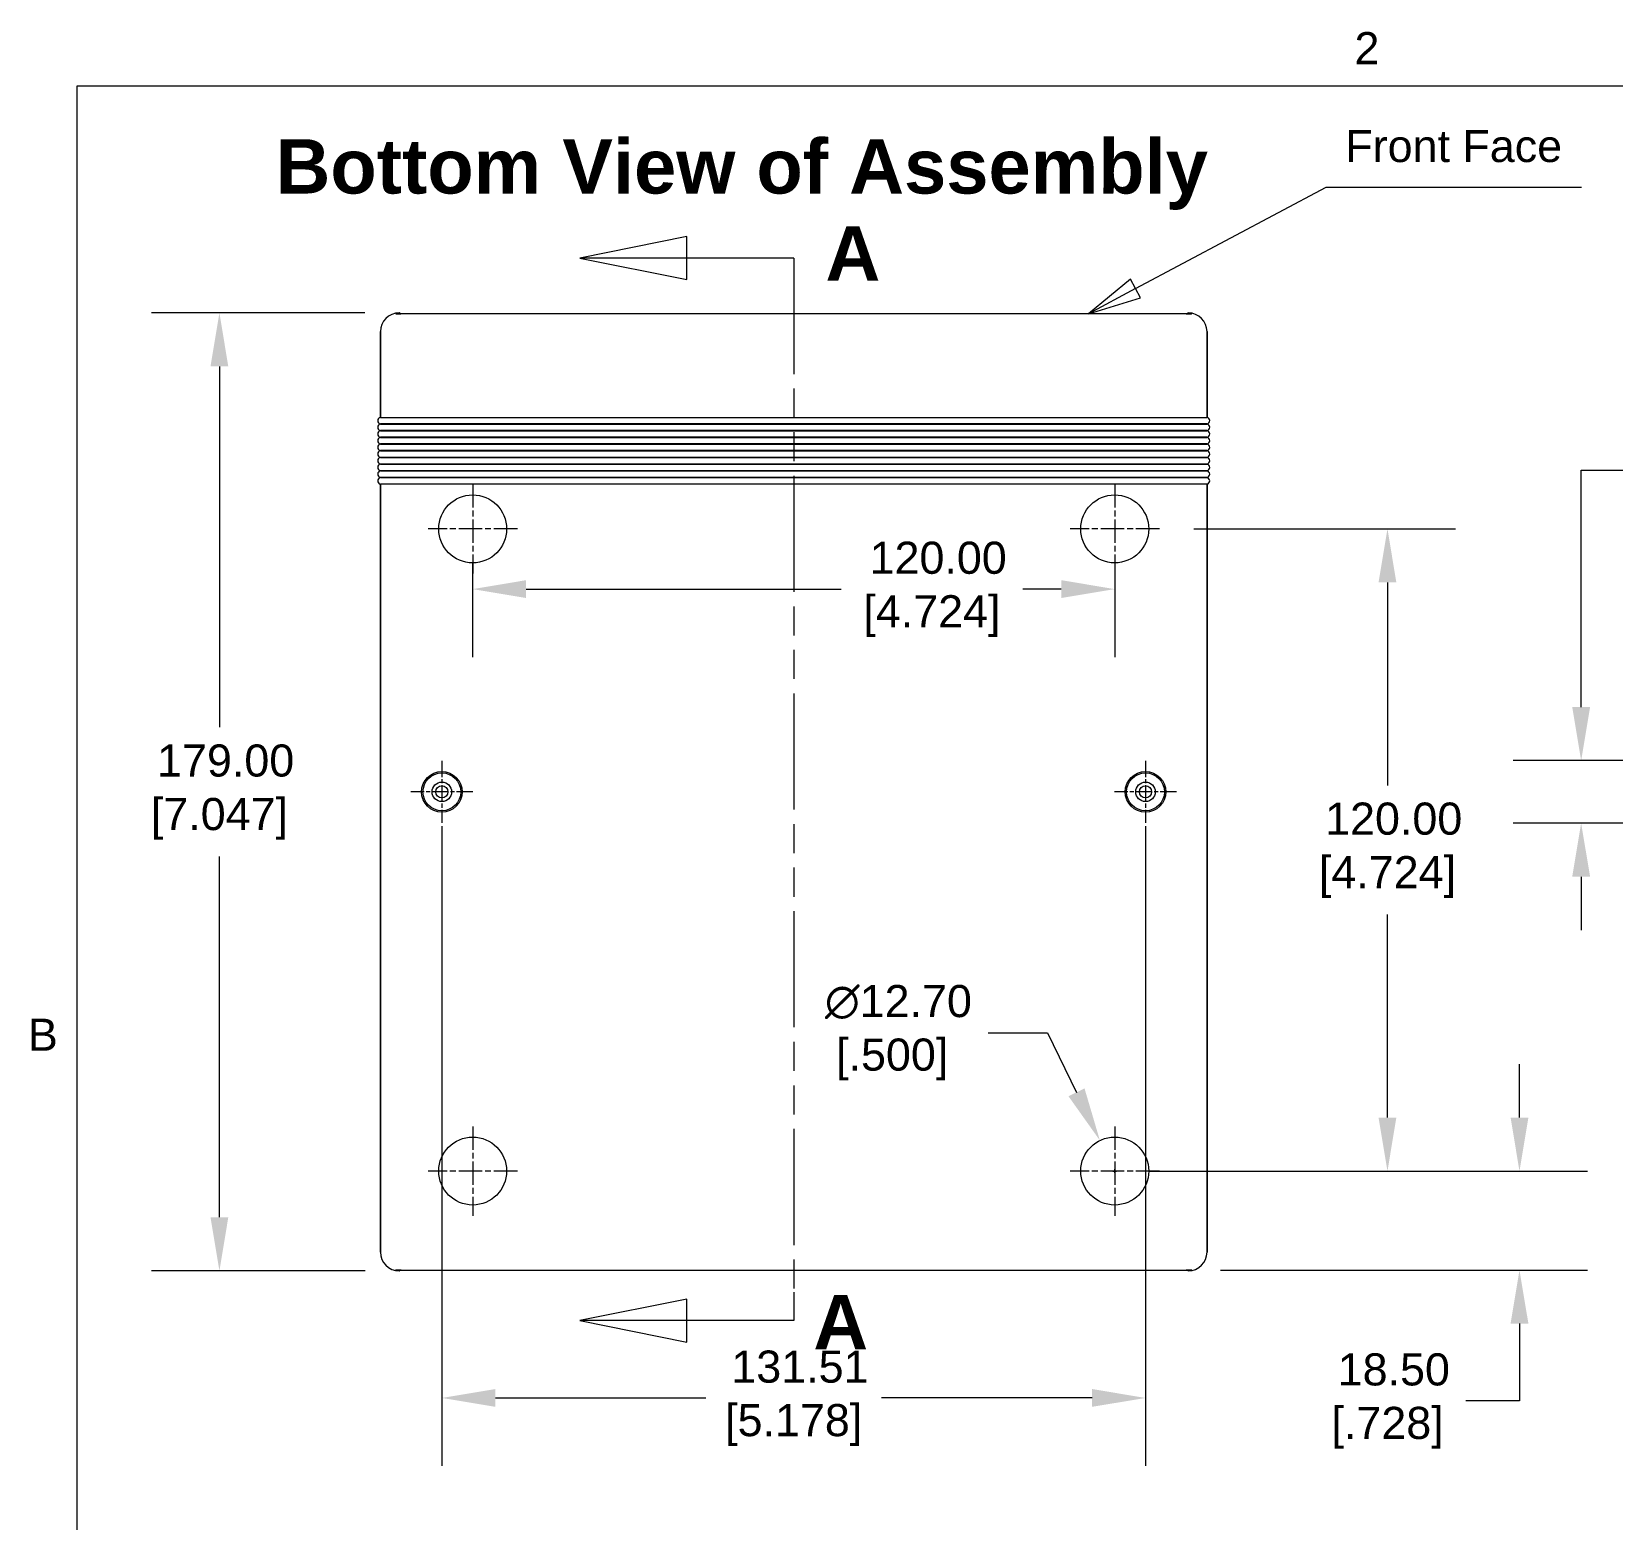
# Model space of a CAD drawing. Header units: millimetres. Extents: x 13 to 1104, y 13 to 850.
# Drawn here: x 30.1 to 325.5, y 557.1 to 835.1 of the extents above; entities that cross this region are included whole.
import ezdxf

# ---------------------------------------------------------------- set-up
doc = ezdxf.new("R2010")
doc.units = ezdxf.units.MM
doc.header["$LTSCALE"] = 4
doc.linetypes.add('CHAIN', pattern=[0.7087, 0.4724, -0.0591, 0.1181, -0.0591])
doc.linetypes.add('DOUBLE_DASH_CHAIN', pattern=[1.2403, 0.6614, -0.0827, 0.1654, -0.0827, 0.1654, -0.0827])
for name, color, linetype, lineweight in [('Border (ANSI)', 7, 'Continuous', 9), ('Center Mark (ANSI)', 7, 'Continuous', 9), ('Dimension (ANSI)', 7, 'Continuous', 9), ('Section Line (ANSI)', 7, 'DOUBLE_DASH_CHAIN', 9), ('Symbol (ANSI)', 7, 'Continuous', 9), ('Visible (ANSI)', 7, 'Continuous', 9)]:
    doc.layers.add(name, color=color, linetype=linetype, lineweight=lineweight)
doc.styles.add('Label Text (ANSI)', font='ARIALBD.TTF')
doc.styles.add('Note Text (ANSI)', font='ARIAL.TTF')
doc.dimstyles.new('Default - mm (ANSI)', dxfattribs={"dimscale": 4, "dimtxt": 1.5, "dimasz": 2.5, "dimexe": 3.175, "dimexo": 1.6002, "dimgap": 0.8, "dimtad": 0, "dimtih": 1, "dimtoh": 1, "dimrnd": 1e-08, "dimzin": 4, "dimdsep": 46, "dimtxsty": 'Note Text (ANSI)', "dimcen": 0.09, "dimdle": 10, "dimclrd": 256, "dimclre": 256, "dimclrt": 256, "dimadec": 1, "dimazin": 0, "dimtfac": 2.032, "dimtofl": 0, "dimtmove": 0, "dimatfit": 3, "dimfxl": 0, "dimtolj": 1, "dimtzin": 0, "dimlwd": -1, "dimlwe": -1, "dimarcsym": 0})

# ---------------------------------------------------------------- blocks, each defined once
blk = doc.blocks.new('Borders Default Border')
at = {"layer": 'Border (ANSI)', "flags": 128}
blk.add_lwpolyline([(9.652, 9.652), (9.652, 206.248), (269.748, 206.248), (269.748, 9.652), (9.652, 9.652)], dxfattribs=at)
at = {"layer": 'Border (ANSI)', "char_height": 1.5, "attachment_point": 7, "style": 'Note Text (ANSI)'}
for s, insert in [('2', (69.331, 207.264)), ('B', (7.348, 161.175))]:
    blk.add_mtext(s, dxfattribs=dict(at, insert=insert))
blk = doc.blocks.new('2dTransSection0')
at = {"layer": 'Section Line (ANSI)', "linetype": 'Continuous'}
for p, q in [((38.129, 199.21), (33.129, 198.21)), ((38.129, 197.21), (38.129, 199.21)), ((38.129, 198.21), (33.129, 198.21)), ((33.129, 198.21), (38.129, 197.21)), ((43.129, 198.21), (38.129, 198.21)), ((43.129, 198.21), (43.129, 196.882)), ((38.129, 149.566), (33.129, 148.566)), ((38.129, 147.566), (38.129, 149.566)), ((43.129, 149.894), (43.129, 148.566)), ((38.129, 148.566), (33.129, 148.566)), ((33.129, 148.566), (38.129, 147.566)), ((43.129, 148.566), (38.129, 148.566))]:
    blk.add_line(p, q, dxfattribs=at)
at = {"layer": 'Section Line (ANSI)', "linetype": 'DOUBLE_DASH_CHAIN', "ltscale": 2.050274}
blk.add_line((43.129, 198.21), (43.129, 148.566), dxfattribs=at)
at = {"layer": 'Section Line (ANSI)', "linetype": 'Continuous', "flags": 128}
for points in [[(38.129, 199.21), (33.129, 198.21), (38.129, 197.21), (38.129, 199.21)], [(38.129, 149.566), (33.129, 148.566), (38.129, 147.566), (38.129, 149.566)]]:
    blk.add_lwpolyline(points, dxfattribs=at)
at = {"layer": 'Section Line (ANSI)'}
for points in [[(38.129, 199.21), (33.129, 198.21), (38.129, 197.21), (38.129, 199.21)], [(38.129, 149.566), (33.129, 148.566), (38.129, 147.566), (38.129, 149.566)]]:
    blk.add_solid(points, dxfattribs=at)
at = {"layer": 'Section Line (ANSI)', "char_height": 2.54, "attachment_point": 7, "style": 'Label Text (ANSI)'}
for insert in [(44.614, 197.153), (44.044, 147.226)]:
    blk.add_mtext('A', dxfattribs=dict(at, insert=insert))
blk = doc.blocks.new('*D21')
at = {"layer": 'Defpoints', "color": 0}
for p in [(106.76, 693.08), (238.27, 693.08), (238.27, 579.82)]:
    blk.add_point(p, dxfattribs=at)
at = {"layer": 'Dimension (ANSI)'}
for p, q in [((106.76, 686.68), (106.76, 567.12)), ((238.27, 686.68), (238.27, 567.12)), ((116.76, 579.82), (156.1, 579.82)), ((228.27, 579.82), (188.93, 579.82))]:
    blk.add_line(p, q, dxfattribs=at)
for points in [[(116.76, 581.49), (116.76, 578.16), (106.76, 579.82)], [(228.27, 581.49), (228.27, 578.16), (238.27, 579.82)]]:
    blk.add_solid(points, dxfattribs=at)
at = {"layer": 'Dimension (ANSI)', "insert": (172.51, 588.68), "char_height": 6, "attachment_point": 2, "style": 'Note Text (ANSI)'}
blk.add_mtext('\\A1; 131.51\\P[5.178]', dxfattribs=at)
blk = doc.blocks.new('*D22')
at = {"layer": 'Defpoints', "color": 0}
for p in [(98.77, 782.58), (65.18, 603.58), (98.82, 603.58)]:
    blk.add_point(p, dxfattribs=at)
at = {"layer": 'Dimension (ANSI)'}
for p, q in [((92.37, 782.58), (52.48, 782.58)), ((65.18, 772.58), (65.18, 705.14)), ((65.18, 613.58), (65.18, 681.02)), ((92.42, 603.58), (52.48, 603.58))]:
    blk.add_line(p, q, dxfattribs=at)
for points in [[(63.51, 772.58), (66.84, 772.58), (65.18, 782.58)], [(63.51, 613.58), (66.84, 613.58), (65.18, 603.58)]]:
    blk.add_solid(points, dxfattribs=at)
at = {"layer": 'Dimension (ANSI)', "insert": (65.18, 701.94), "char_height": 6, "attachment_point": 2, "style": 'Note Text (ANSI)'}
blk.add_mtext('\\A1; 179.00\\P[7.047]', dxfattribs=at)
blk = doc.blocks.new('*D24')
at = {"layer": 'Defpoints', "color": 0}
for p in [(403.66, 698.92), (319.69, 687.23), (403.66, 687.23)]:
    blk.add_point(p, dxfattribs=at)
at = {"layer": 'Dimension (ANSI)'}
for p, q in [((319.69, 708.92), (319.69, 753.2)), ((319.69, 753.2), (329.69, 753.2)), ((397.25, 698.92), (306.99, 698.92)), ((397.26, 687.23), (306.99, 687.23)), ((319.69, 677.23), (319.69, 667.23))]:
    blk.add_line(p, q, dxfattribs=at)
for points in [[(318.02, 708.92), (321.36, 708.92), (319.69, 698.92)], [(318.02, 677.23), (321.36, 677.23), (319.69, 687.23)]]:
    blk.add_solid(points, dxfattribs=at)
at = {"layer": 'Dimension (ANSI)', "insert": (363.66, 768.58), "char_height": 6, "attachment_point": 2, "style": 'Note Text (ANSI)'}
blk.add_mtext('\\A1; {\\fAIGDT|b0|i0;\\H6.0000;n\\fArial|b0|i0;\\H6.0000;}11.69\\P[.460]{\\P(Bottom Boss \\fAIGDT|b0|i0;\\H6.0000;n\\fArial|b0|i0;\\H6.0000;)}', dxfattribs=at)
blk = doc.blocks.new('Balloon1')
at = {"layer": 'Symbol (ANSI)'}
for p, q in [((59.105, 196.783), (68.002, 201.521)), ((68.002, 201.521), (79.933, 201.521)), ((58.87, 197.225), (56.898, 195.608)), ((59.34, 196.342), (58.87, 197.225)), ((59.105, 196.783), (56.898, 195.608)), ((56.898, 195.608), (59.34, 196.342))]:
    blk.add_line(p, q, dxfattribs=at)
at = {"layer": 'Symbol (ANSI)', "flags": 128}
blk.add_lwpolyline([(58.87, 197.225), (56.898, 195.608), (59.34, 196.342), (58.87, 197.225)], dxfattribs=at)
at = {"layer": 'Symbol (ANSI)'}
blk.add_solid([(58.87, 197.225), (56.898, 195.608), (59.34, 196.342), (58.87, 197.225)], dxfattribs=at)
at = {"layer": 'Symbol (ANSI)', "insert": (73.967, 203.432), "char_height": 1.5, "attachment_point": 5, "style": 'Note Text (ANSI)'}
blk.add_mtext('Front Face', dxfattribs=at)
blk = doc.blocks.new('*D43')
at = {"layer": 'Defpoints', "color": 0}
for p in [(232.51, 622.22), (245.87, 603.72), (308.16, 603.72)]:
    blk.add_point(p, dxfattribs=at)
at = {"layer": 'Dimension (ANSI)'}
for p, q in [((308.16, 632.22), (308.16, 642.22)), ((238.92, 622.22), (320.86, 622.22)), ((252.27, 603.72), (320.86, 603.72)), ((308.16, 593.72), (308.16, 579.3)), ((308.16, 579.3), (298.16, 579.3))]:
    blk.add_line(p, q, dxfattribs=at)
for points in [[(306.5, 632.22), (309.83, 632.22), (308.16, 622.22)], [(306.5, 593.72), (309.83, 593.72), (308.16, 603.72)]]:
    blk.add_solid(points, dxfattribs=at)
at = {"layer": 'Dimension (ANSI)', "insert": (283.51, 588.16), "char_height": 6, "attachment_point": 2, "style": 'Note Text (ANSI)'}
blk.add_mtext('\\A1; 18.50\\P[.728]', dxfattribs=at)
blk = doc.blocks.new('*D44')
at = {"layer": 'Defpoints', "color": 0}
for p in [(240.86, 742.22), (232.51, 622.22), (283.49, 622.22)]:
    blk.add_point(p, dxfattribs=at)
at = {"layer": 'Dimension (ANSI)'}
for p, q in [((247.27, 742.22), (296.19, 742.22)), ((283.49, 732.22), (283.49, 694.28)), ((283.49, 632.22), (283.49, 670.17)), ((238.92, 622.22), (296.19, 622.22))]:
    blk.add_line(p, q, dxfattribs=at)
for points in [[(281.82, 732.22), (285.15, 732.22), (283.49, 742.22)], [(281.82, 632.22), (285.15, 632.22), (283.49, 622.22)]]:
    blk.add_solid(points, dxfattribs=at)
at = {"layer": 'Dimension (ANSI)', "insert": (283.49, 691.08), "char_height": 6, "attachment_point": 2, "style": 'Note Text (ANSI)'}
blk.add_mtext('\\A1; 120.00\\P[4.724]', dxfattribs=at)
blk = doc.blocks.new('*D45')
at = {"layer": 'Defpoints', "color": 0}
for p in [(112.51, 742.22), (232.51, 742.22), (232.51, 730.97)]:
    blk.add_point(p, dxfattribs=at)
at = {"layer": 'Dimension (ANSI)'}
for p, q in [((112.51, 735.82), (112.51, 718.27)), ((232.51, 735.82), (232.51, 718.27)), ((122.51, 730.97), (181.37, 730.97)), ((222.51, 730.97), (215.34, 730.97))]:
    blk.add_line(p, q, dxfattribs=at)
for points in [[(122.51, 732.64), (122.51, 729.3), (112.51, 730.97)], [(222.51, 732.64), (222.51, 729.3), (232.51, 730.97)]]:
    blk.add_solid(points, dxfattribs=at)
at = {"layer": 'Dimension (ANSI)', "insert": (198.35, 739.83), "char_height": 6, "attachment_point": 2, "style": 'Note Text (ANSI)'}
blk.add_mtext('\\A1; 120.00\\P[4.724]', dxfattribs=at)
blk = doc.blocks.new('*D46')
at = {"layer": 'Defpoints', "color": 0}
for p in [(229.74, 627.94), (235.29, 616.51)]:
    blk.add_point(p, dxfattribs=at)
at = {"layer": 'Dimension (ANSI)'}
for p, q in [((208.83, 648.04), (219.97, 648.04)), ((219.97, 648.04), (225.37, 636.93)), ((232.15, 622.22), (232.87, 622.22)), ((232.51, 621.86), (232.51, 622.58))]:
    blk.add_line(p, q, dxfattribs=at)
blk.add_solid([(226.87, 637.66), (223.87, 636.2), (229.74, 627.94)], dxfattribs=at)
at = {"layer": 'Dimension (ANSI)', "insert": (190.92, 656.99), "char_height": 6, "attachment_point": 2, "style": 'Note Text (ANSI)'}
blk.add_mtext('\\A1; ∅12.70\\P[.500]', dxfattribs=at)

msp = doc.modelspace()

# ---------------------------------------------------------------- linework, layer by layer
at = {"layer": 'Center Mark (ANSI)', "linetype": 'CHAIN', "ltscale": 2.319218}
for p, q in [((112.515, 750.575), (112.515, 733.875)), ((232.515, 750.575), (232.515, 733.875)), ((120.865, 742.225), (104.165, 742.225)), ((240.865, 742.225), (224.165, 742.225)), ((112.515, 630.575), (112.515, 613.875)), ((232.515, 630.575), (232.515, 613.875)), ((120.865, 622.225), (104.165, 622.225)), ((240.865, 622.225), (224.165, 622.225))]:
    msp.add_line(p, q, dxfattribs=at)
at = {"layer": 'Center Mark (ANSI)', "linetype": 'CHAIN', "ltscale": 1.610923}
for p, q in [((106.759, 698.879), (106.759, 687.279)), ((238.271, 698.879), (238.271, 687.279)), ((112.559, 693.079), (100.959, 693.079)), ((244.071, 693.079), (232.471, 693.079))]:
    msp.add_line(p, q, dxfattribs=at)
at = {"layer": 'Visible (ANSI)'}
for p, q in [((98.766, 782.579), (98.816, 782.579)), ((98.816, 782.579), (98.766, 782.579)), ((98.816, 782.579), (99.159, 782.433)), ((99.159, 782.433), (99.086, 782.433)), ((245.871, 782.433), (99.159, 782.433)), ((245.871, 782.433), (246.214, 782.579)), ((245.944, 782.433), (245.871, 782.433)), ((246.214, 782.579), (246.264, 782.579)), ((246.264, 782.579), (246.214, 782.579)), ((95.265, 763.066), (95.265, 779.079)), ((95.265, 779.079), (95.265, 763.066)), ((249.765, 779.079), (249.765, 763.066)), ((249.765, 763.066), (249.765, 779.079)), ((95.265, 763.066), (95.587, 763.066)), ((95.587, 763.066), (99.086, 763.066)), ((99.086, 763.066), (245.944, 763.066)), ((245.944, 763.066), (249.443, 763.066)), ((249.443, 763.066), (249.765, 763.066)), ((95.587, 761.841), (95.265, 761.841)), ((95.265, 761.816), (95.265, 761.841)), ((95.265, 761.841), (95.265, 761.816)), ((95.265, 761.816), (95.587, 761.816)), ((95.587, 760.591), (95.265, 760.591)), ((95.265, 760.566), (95.265, 760.591)), ((95.265, 760.591), (95.265, 760.566)), ((95.265, 760.566), (95.587, 760.566)), ((95.587, 759.341), (95.265, 759.341)), ((95.265, 759.316), (95.265, 759.341)), ((95.265, 759.341), (95.265, 759.316)), ((95.265, 759.316), (95.587, 759.316)), ((99.086, 761.841), (95.587, 761.841)), ((95.587, 761.816), (99.086, 761.816)), ((99.086, 760.591), (95.587, 760.591)), ((95.587, 760.566), (99.086, 760.566)), ((99.086, 759.341), (95.587, 759.341)), ((95.587, 759.316), (99.086, 759.316)), ((245.944, 761.841), (99.086, 761.841)), ((99.086, 761.816), (245.944, 761.816)), ((245.944, 760.591), (99.086, 760.591)), ((99.086, 760.566), (245.944, 760.566)), ((245.944, 759.341), (99.086, 759.341)), ((99.086, 759.316), (245.944, 759.316)), ((249.443, 761.841), (245.944, 761.841)), ((245.944, 761.816), (249.443, 761.816)), ((249.443, 760.591), (245.944, 760.591)), ((245.944, 760.566), (249.443, 760.566)), ((249.443, 759.341), (245.944, 759.341)), ((245.944, 759.316), (249.443, 759.316)), ((249.765, 761.841), (249.443, 761.841)), ((249.443, 761.816), (249.765, 761.816)), ((249.765, 760.591), (249.443, 760.591)), ((249.443, 760.566), (249.765, 760.566)), ((249.765, 759.341), (249.443, 759.341)), ((249.443, 759.316), (249.765, 759.316)), ((249.765, 761.841), (249.765, 761.816)), ((249.765, 761.816), (249.765, 761.841)), ((249.765, 760.591), (249.765, 760.566)), ((249.765, 760.566), (249.765, 760.591)), ((249.765, 759.341), (249.765, 759.316)), ((249.765, 759.316), (249.765, 759.341)), ((95.587, 758.091), (95.265, 758.091)), ((95.265, 758.066), (95.265, 758.091)), ((95.265, 758.091), (95.265, 758.066)), ((95.265, 758.066), (95.587, 758.066)), ((95.587, 756.841), (95.265, 756.841)), ((95.265, 756.816), (95.265, 756.841)), ((95.265, 756.841), (95.265, 756.816)), ((95.265, 756.816), (95.587, 756.816)), ((99.086, 758.091), (95.587, 758.091)), ((95.587, 758.066), (99.086, 758.066)), ((99.086, 756.841), (95.587, 756.841)), ((95.587, 756.816), (99.086, 756.816)), ((245.944, 758.091), (99.086, 758.091)), ((99.086, 758.066), (245.944, 758.066)), ((245.944, 756.841), (99.086, 756.841)), ((99.086, 756.816), (245.944, 756.816)), ((249.443, 758.091), (245.944, 758.091)), ((245.944, 758.066), (249.443, 758.066)), ((249.443, 756.841), (245.944, 756.841)), ((245.944, 756.816), (249.443, 756.816)), ((249.765, 758.091), (249.443, 758.091)), ((249.443, 758.066), (249.765, 758.066)), ((249.765, 756.841), (249.443, 756.841)), ((249.443, 756.816), (249.765, 756.816)), ((249.765, 758.091), (249.765, 758.066)), ((249.765, 758.066), (249.765, 758.091)), ((249.765, 756.841), (249.765, 756.816)), ((249.765, 756.816), (249.765, 756.841)), ((95.587, 755.591), (95.265, 755.591)), ((95.265, 755.566), (95.265, 755.591)), ((95.265, 755.591), (95.265, 755.566)), ((95.265, 755.566), (95.587, 755.566)), ((95.587, 754.341), (95.265, 754.341)), ((95.265, 754.316), (95.265, 754.341)), ((95.265, 754.341), (95.265, 754.316)), ((95.265, 754.316), (95.587, 754.316)), ((99.086, 755.591), (95.587, 755.591)), ((95.587, 755.566), (99.086, 755.566)), ((99.086, 754.341), (95.587, 754.341)), ((95.587, 754.316), (99.086, 754.316)), ((245.944, 755.591), (99.086, 755.591)), ((99.086, 755.566), (245.944, 755.566)), ((245.944, 754.341), (99.086, 754.341)), ((99.086, 754.316), (245.944, 754.316)), ((249.443, 755.591), (245.944, 755.591)), ((245.944, 755.566), (249.443, 755.566)), ((249.443, 754.341), (245.944, 754.341)), ((245.944, 754.316), (249.443, 754.316)), ((249.765, 755.591), (249.443, 755.591)), ((249.443, 755.566), (249.765, 755.566)), ((249.765, 754.341), (249.443, 754.341)), ((249.443, 754.316), (249.765, 754.316)), ((249.765, 755.591), (249.765, 755.566)), ((249.765, 755.566), (249.765, 755.591)), ((249.765, 754.341), (249.765, 754.316)), ((249.765, 754.316), (249.765, 754.341)), ((95.587, 753.091), (95.265, 753.091)), ((95.265, 753.066), (95.265, 753.091)), ((95.265, 753.091), (95.265, 753.066)), ((95.265, 753.066), (95.587, 753.066)), ((95.587, 751.841), (95.265, 751.841)), ((95.265, 751.816), (95.265, 751.841)), ((95.265, 751.841), (95.265, 751.816)), ((95.265, 751.816), (95.587, 751.816)), ((95.587, 750.591), (95.265, 750.591)), ((95.265, 607.079), (95.265, 750.591)), ((95.265, 750.591), (95.265, 607.079)), ((99.086, 753.091), (95.587, 753.091)), ((95.587, 753.066), (99.086, 753.066)), ((99.086, 751.841), (95.587, 751.841)), ((95.587, 751.816), (99.086, 751.816)), ((99.086, 750.591), (95.587, 750.591)), ((245.944, 753.091), (99.086, 753.091)), ((99.086, 753.066), (245.944, 753.066)), ((245.944, 751.841), (99.086, 751.841)), ((99.086, 751.816), (245.944, 751.816)), ((245.944, 750.591), (99.086, 750.591)), ((249.443, 753.091), (245.944, 753.091)), ((245.944, 753.066), (249.443, 753.066)), ((249.443, 751.841), (245.944, 751.841)), ((245.944, 751.816), (249.443, 751.816)), ((249.443, 750.591), (245.944, 750.591)), ((249.765, 753.091), (249.443, 753.091)), ((249.443, 753.066), (249.765, 753.066)), ((249.765, 751.841), (249.443, 751.841)), ((249.443, 751.816), (249.765, 751.816)), ((249.765, 750.591), (249.443, 750.591)), ((249.765, 753.091), (249.765, 753.066)), ((249.765, 753.066), (249.765, 753.091)), ((249.765, 751.841), (249.765, 751.816)), ((249.765, 751.816), (249.765, 751.841)), ((249.765, 750.591), (249.765, 607.079)), ((249.765, 607.079), (249.765, 750.591)), ((98.816, 603.579), (98.766, 603.579)), ((98.766, 603.579), (98.816, 603.579)), ((99.159, 603.725), (98.816, 603.579)), ((99.086, 603.725), (99.159, 603.725)), ((99.159, 603.725), (245.871, 603.725)), ((245.871, 603.725), (245.944, 603.725)), ((246.214, 603.579), (245.871, 603.725)), ((246.264, 603.579), (246.214, 603.579)), ((246.214, 603.579), (246.264, 603.579))]:
    msp.add_line(p, q, dxfattribs=at)
at = {"layer": 'Visible (ANSI)', "flags": 128}
for points in [[(98.119, 782.442), (98.132, 782.453), (98.146, 782.464), (98.162, 782.474), (98.178, 782.484), (98.196, 782.493), (98.216, 782.501), (98.236, 782.51), (98.258, 782.518), (98.28, 782.525), (98.304, 782.532), (98.33, 782.538), (98.356, 782.544), (98.384, 782.55), (98.413, 782.555), (98.443, 782.559), (98.474, 782.563), (98.506, 782.567), (98.54, 782.57), (98.575, 782.573), (98.611, 782.575), (98.648, 782.577), (98.686, 782.578), (98.725, 782.579), (98.766, 782.579)], [(246.264, 782.579), (246.305, 782.579), (246.344, 782.578), (246.382, 782.577), (246.419, 782.575), (246.455, 782.573), (246.49, 782.57), (246.524, 782.567), (246.556, 782.563), (246.587, 782.559), (246.617, 782.555), (246.646, 782.55), (246.674, 782.544), (246.7, 782.538), (246.725, 782.532), (246.749, 782.525), (246.772, 782.518), (246.794, 782.51), (246.814, 782.501), (246.833, 782.493), (246.851, 782.484), (246.868, 782.474), (246.884, 782.464), (246.898, 782.453), (246.911, 782.442)], [(98.766, 603.579), (98.725, 603.579), (98.686, 603.58), (98.648, 603.581), (98.611, 603.583), (98.575, 603.585), (98.54, 603.587), (98.506, 603.591), (98.474, 603.594), (98.443, 603.598), (98.413, 603.603), (98.384, 603.608), (98.356, 603.613), (98.33, 603.619), (98.304, 603.626), (98.28, 603.633), (98.258, 603.64), (98.236, 603.648), (98.216, 603.656), (98.196, 603.665), (98.178, 603.674), (98.162, 603.684), (98.146, 603.694), (98.132, 603.704), (98.119, 603.715)], [(246.911, 603.715), (246.898, 603.704), (246.884, 603.694), (246.868, 603.684), (246.851, 603.674), (246.833, 603.665), (246.814, 603.656), (246.794, 603.648), (246.772, 603.64), (246.749, 603.633), (246.725, 603.626), (246.7, 603.619), (246.674, 603.613), (246.646, 603.608), (246.617, 603.603), (246.587, 603.598), (246.556, 603.594), (246.524, 603.591), (246.49, 603.587), (246.455, 603.585), (246.419, 603.583), (246.382, 603.581), (246.344, 603.58), (246.305, 603.579), (246.264, 603.579)]]:
    msp.add_lwpolyline(points, dxfattribs=at)
at = {"layer": 'Visible (ANSI)'}
for centre, radius in [((112.515, 742.225), 6.35), ((232.515, 742.225), 6.35), ((106.759, 693.079), 3.8), ((106.759, 693.079), 3.538), ((106.759, 693.079), 1.825), ((238.271, 693.079), 3.8), ((238.271, 693.079), 3.538), ((238.271, 693.079), 1.825), ((106.759, 693.079), 1.14), ((238.271, 693.079), 1.14), ((112.515, 622.225), 6.35), ((232.515, 622.225), 6.35)]:
    msp.add_circle(centre, radius, dxfattribs=at)
for centre, start, end in [((95.39, 762.454), 101.53696, 258.46304), ((249.64, 762.454), 281.53696, 78.46304), ((95.39, 761.204), 101.53696, 258.46304), ((95.39, 759.954), 101.53696, 258.46304), ((95.39, 758.704), 101.53696, 258.46304), ((249.64, 761.204), 281.53696, 78.46304), ((249.64, 759.954), 281.53696, 78.46304), ((249.64, 758.704), 281.53696, 78.46304), ((95.39, 757.454), 101.53696, 258.46304), ((95.39, 756.204), 101.53696, 258.46304), ((249.64, 757.454), 281.53696, 78.46304), ((249.64, 756.204), 281.53696, 78.46304), ((95.39, 754.954), 101.53696, 258.46304), ((95.39, 753.704), 101.53696, 258.46304), ((249.64, 754.954), 281.53696, 78.46304), ((249.64, 753.704), 281.53696, 78.46304), ((95.39, 752.454), 101.53696, 258.46304), ((95.39, 751.204), 101.53696, 258.46304), ((249.64, 752.454), 281.53696, 78.46304), ((249.64, 751.204), 281.53696, 78.46304)]:
    msp.add_arc(centre, 0.625, start, end, dxfattribs=at)
for centre, major_axis, ratio, start_param, end_param in [((98.766, 779.079), (-3.501, 0), 0.9997389, 4.712389, 6.2831853), ((98.766, 779.079), (-3.501, 0), 0.9997389, 4.712389, 6.2831853), ((99.086, 782.442), (-0.967, 0), 0.0097261, 6.2722201, 7.8539816), ((245.944, 782.442), (0.967, 0), 0.0097261, 4.712389, 6.2941505), ((246.264, 779.079), (3.501, 0), 0.9997389, 0, 1.5707963), ((246.264, 779.079), (3.501, 0), 0.9997389, 0, 1.5707963), ((95.39, 762.454), (0, -0.625), 0.9994778, 3.3429506, 6.0818274), ((95.39, 761.204), (0, -0.625), 0.9994778, 3.3429506, 6.0818274), ((95.39, 759.954), (0, -0.625), 0.9994778, 3.3429506, 6.0818274), ((95.39, 758.704), (0, -0.625), 0.9994778, 3.3429506, 6.0818274), ((95.39, 757.454), (0, -0.625), 0.9994778, 3.3429506, 6.0818274), ((95.39, 756.204), (0, -0.625), 0.9994778, 3.3429506, 6.0818274), ((95.39, 754.954), (0, -0.625), 0.9994778, 3.3429506, 6.0818274), ((95.39, 753.704), (0, -0.625), 0.9994778, 3.3429506, 6.0818274), ((95.39, 752.454), (0, -0.625), 0.9994778, 3.3429506, 6.0818274), ((95.39, 751.204), (0, -0.625), 0.9994778, 3.3429506, 6.0818274), ((98.766, 607.079), (-3.501, 0), 0.9997389, 0, 1.5707963), ((98.766, 607.079), (-3.501, 0), 0.9997389, 0, 1.5707963), ((246.264, 607.079), (3.501, 0), 0.9997389, 4.712389, 6.2831853), ((246.264, 607.079), (3.501, 0), 0.9997389, 4.712389, 6.2831853), ((99.086, 603.715), (-0.967, 0), 0.0097261, 4.712389, 6.2941505), ((245.944, 603.715), (0.967, 0), 0.0097261, 6.2722201, 7.8539816)]:
    msp.add_ellipse(centre, major_axis=major_axis, ratio=ratio, start_param=start_param, end_param=end_param, dxfattribs=at)

# ---------------------------------------------------------------- block references
at = {"xscale": 4, "yscale": 4, "zscale": 4}
msp.add_blockref('Borders Default Border', (0, 0), dxfattribs=at)
at = {"layer": 'Section Line (ANSI)', "xscale": 4, "yscale": 4, "zscale": 4}
msp.add_blockref('2dTransSection0', (0, 0), dxfattribs=at)
at = {"layer": 'Symbol (ANSI)', "xscale": 4, "yscale": 4, "zscale": 4}
msp.add_blockref('Balloon1', (0, 0), dxfattribs=at)

# ---------------------------------------------------------------- texts
at = {"layer": 'Symbol (ANSI)', "insert": (162.799, 815.048), "char_height": 10.16, "width": 179.92048, "attachment_point": 2, "style": 'Label Text (ANSI)'}
msp.add_mtext('{\\fArial|b1|i0;Bottom View of Assembly}', dxfattribs=at)

# ---------------------------------------------------------------- dimensions: what is measured, and where the dimension line sits
at = {"layer": 'Dimension (ANSI)'}
for base, p1, p2, angle, text, override, picture, middle in [((65.176, 603.579), (98.766, 782.579), (98.816, 603.579), 90, ' <>\\X[7.047]', {"dimdec": 2, "dimpost": '\\X', "dimtp": 0, "dimtm": 0, "dimtdec": 2, "dimatfit": 1, "dimtvp": -0.25}, '*D22', (65.176, 693.079)), ((319.691, 687.234), (403.656, 698.923), (403.661, 687.234), 90, ' {\\fAIGDT|b0|i0;\\H6.0000;n\\fArial|b0|i0;\\H6.0000;}<>\\X[.460]{\\P(Bottom Boss \\fAIGDT|b0|i0;\\H6.0000;n\\fArial|b0|i0;\\H6.0000;)}', {"dimdec": 2, "dimpost": '\\X', "dimtp": 0, "dimtm": 0, "dimtdec": 2, "dimatfit": 1, "dimtvp": -0.333333}, '*D24', (363.656, 753.199)), ((232.515, 730.969), (112.515, 742.225), (232.515, 742.225), 180, ' <>\\X[4.724]', {"dimtih": 0, "dimtoh": 0, "dimdec": 2, "dimpost": '\\X', "dimtp": 0, "dimtm": 0, "dimtdec": 2, "dimatfit": 1, "dimtvp": -0.25}, '*D45', (198.353, 730.969)), ((283.485, 622.225), (240.865, 742.225), (232.515, 622.225), 90, ' <>\\X[4.724]', {"dimdec": 2, "dimpost": '\\X', "dimtp": 0, "dimtm": 0, "dimtdec": 2, "dimatfit": 1, "dimtvp": -0.25}, '*D44', (283.485, 682.225)), ((238.271, 579.823), (106.759, 693.079), (238.271, 693.079), 180, ' <>\\X[5.178]', {"dimtih": 0, "dimtoh": 0, "dimdec": 2, "dimpost": '\\X', "dimtp": 0, "dimtm": 0, "dimtdec": 2, "dimatfit": 1, "dimtvp": -0.25}, '*D21', (172.515, 579.823)), ((308.164, 603.725), (232.515, 622.225), (245.871, 603.725), 270, ' <>\\X[.728]', {"dimdec": 2, "dimpost": '\\X', "dimtp": 0, "dimtm": 0, "dimtdec": 2, "dimatfit": 1, "dimtvp": -0.25}, '*D43', (283.513, 579.303))]:
    dim = msp.add_linear_dim(base=base, p1=p1, p2=p2, angle=angle, text=text, dimstyle='Default - mm (ANSI)', override=override, dxfattribs=at)
    dim.commit()
    dim.dimension.update_dxf_attribs({"geometry": picture, "text_midpoint": middle, "dimtype": 160})
dim = msp.add_diameter_dim_2p(p1=(235.291, 616.514), p2=(229.739, 627.936), text=' <>\\X[.500]', dimstyle='Default - mm (ANSI)', override={"dimdec": 2, "dimpost": '\\X', "dimtp": 0, "dimtm": 0, "dimtdec": 2, "dimtvp": -0.25}, dxfattribs=at)
dim.commit()
dim.dimension.update_dxf_attribs({"geometry": '*D46', "text_midpoint": (190.922, 648.036), "dimtype": 163})

doc.saveas('drawing.dxf')
